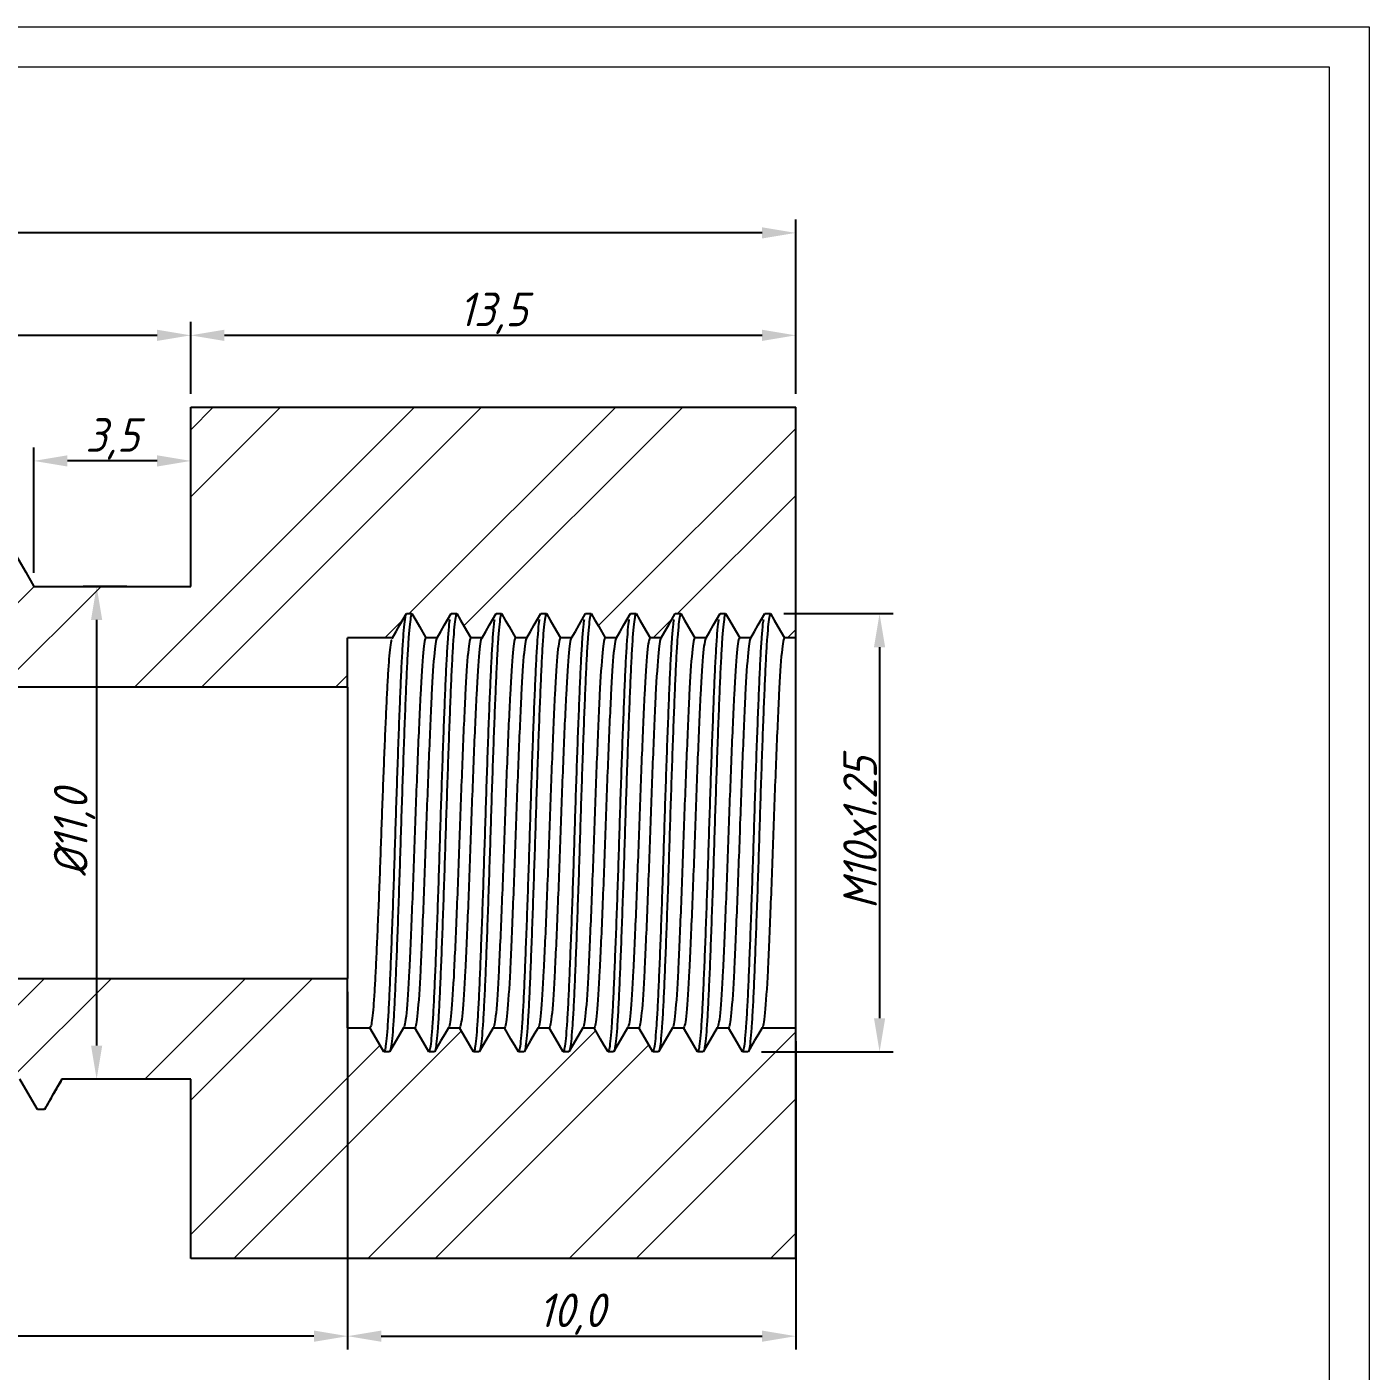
# Model space of a CAD drawing. Header units: millimetres. Extents: x 882 to 1669, y 471 to 913.
# Drawn here: x 942.84 to 972.8, y 504.34 to 534.34 of the extents above; entities that cross this region are included whole.
import ezdxf

# ---------------------------------------------------------------- set-up
doc = ezdxf.new("R2010")
doc.units = ezdxf.units.MM
doc.linetypes.add('SLD-Solid', pattern=[0])
doc.styles.add('GENISO', font='geniso.shx', dxfattribs={"oblique": 15})
doc.dimstyles.new('Scale', dxfattribs={"dimscale": 0.3, "dimtxt": 2.5, "dimasz": 2.5, "dimexe": 1, "dimexo": 1, "dimgap": 0.2, "dimtad": 1, "dimdec": 1, "dimzin": 0, "dimtxsty": 'GENISO', "dimcen": 2.5, "dimclrd": 1, "dimclre": 1, "dimclrt": 7, "dimadec": 0, "dimazin": 0, "dimtfac": 1, "dimtdec": 1, "dimtmove": 0, "dimatfit": 3, "dimfxl": 1, "dimtzin": 0, "dimlwd": -1, "dimlwe": -1, "dimarcsym": 0})
pattern_1 = [(45, (877.163, 469.484), (-2.24506, 2.24506), []), (45, (878.6596, 469.484), (-2.24506, 2.24506), [])]

# ---------------------------------------------------------------- blocks, each defined once
blk = doc.blocks.new('*D123')
at = {"color": 1, "transparency": 16777216}
for p, q in [((917.999, 522.154), (917.999, 530.043)), ((959.999, 526.154), (959.999, 530.043)), ((959.249, 529.743), (918.749, 529.743))]:
    blk.add_line(p, q, dxfattribs=at)
for points in [[(918.749, 529.868), (918.749, 529.618), (917.999, 529.743)], [(959.249, 529.868), (959.249, 529.618), (959.999, 529.743)]]:
    blk.add_solid(points, dxfattribs=at)
at = {"layer": 'Defpoints', "color": 0, "transparency": 16777216}
for p in [(917.999, 529.743), (959.999, 525.854), (917.999, 521.854)]:
    blk.add_point(p, dxfattribs=at)
at = {"color": 7, "transparency": 16777216, "insert": (938.999, 530.234), "char_height": 0.75, "attachment_point": 5, "style": 'GENISO'}
blk.add_mtext('42,0', dxfattribs=at)
blk = doc.blocks.new('*D124')
at = {"color": 1, "transparency": 16777216}
for p, q in [((946.499, 526.154), (946.499, 527.756)), ((959.999, 526.154), (959.999, 527.756)), ((959.249, 527.456), (947.249, 527.456))]:
    blk.add_line(p, q, dxfattribs=at)
for points in [[(947.249, 527.581), (947.249, 527.331), (946.499, 527.456)], [(959.249, 527.581), (959.249, 527.331), (959.999, 527.456)]]:
    blk.add_solid(points, dxfattribs=at)
at = {"layer": 'Defpoints', "color": 0, "transparency": 16777216}
for p in [(946.499, 527.456), (946.499, 525.854), (959.999, 525.854)]:
    blk.add_point(p, dxfattribs=at)
at = {"color": 7, "transparency": 16777216, "insert": (953.249, 527.947), "char_height": 0.75, "attachment_point": 5, "style": 'GENISO'}
blk.add_mtext('13,5', dxfattribs=at)
blk = doc.blocks.new('*D122')
at = {"color": 1, "transparency": 16777216}
for p, q in [((917.999, 522.154), (917.999, 527.756)), ((946.499, 526.154), (946.499, 527.756)), ((945.749, 527.456), (918.749, 527.456))]:
    blk.add_line(p, q, dxfattribs=at)
for points in [[(918.749, 527.581), (918.749, 527.331), (917.999, 527.456)], [(945.749, 527.581), (945.749, 527.331), (946.499, 527.456)]]:
    blk.add_solid(points, dxfattribs=at)
at = {"layer": 'Defpoints', "color": 0, "transparency": 16777216}
for p in [(917.999, 527.456), (946.499, 525.854), (917.999, 521.854)]:
    blk.add_point(p, dxfattribs=at)
at = {"color": 7, "transparency": 16777216, "insert": (932.249, 527.947), "char_height": 0.75, "attachment_point": 5, "style": 'GENISO'}
blk.add_mtext('28,5', dxfattribs=at)
blk = doc.blocks.new('*D126')
at = {"color": 1, "transparency": 16777216}
for p, q in [((959.737, 521.245), (962.171, 521.245)), ((961.871, 520.495), (961.871, 512.213)), ((959.237, 511.463), (962.171, 511.463))]:
    blk.add_line(p, q, dxfattribs=at)
for points in [[(961.746, 520.495), (961.996, 520.495), (961.871, 521.245)], [(961.746, 512.213), (961.996, 512.213), (961.871, 511.463)]]:
    blk.add_solid(points, dxfattribs=at)
at = {"layer": 'Defpoints', "color": 0, "transparency": 16777216}
for p in [(959.437, 521.245), (958.937, 511.463), (961.871, 511.463)]:
    blk.add_point(p, dxfattribs=at)
at = {"color": 7, "transparency": 16777216, "insert": (961.436, 516.354), "char_height": 0.75, "attachment_point": 5, "rotation": 90, "style": 'GENISO'}
blk.add_mtext('M10x1.25', dxfattribs=at)
blk = doc.blocks.new('*D130')
at = {"color": 1, "transparency": 16777216}
for p, q in [((945.072, 521.854), (944.099, 521.854)), ((944.399, 521.104), (944.399, 511.604)), ((944.762, 510.854), (944.099, 510.854))]:
    blk.add_line(p, q, dxfattribs=at)
for points in [[(944.274, 521.104), (944.524, 521.104), (944.399, 521.854)], [(944.274, 511.604), (944.524, 511.604), (944.399, 510.854)]]:
    blk.add_solid(points, dxfattribs=at)
at = {"layer": 'Defpoints', "color": 0, "transparency": 16777216}
for p in [(945.372, 521.854), (944.399, 510.854), (945.062, 510.854)]:
    blk.add_point(p, dxfattribs=at)
at = {"color": 7, "transparency": 16777216, "insert": (943.908, 516.354), "char_height": 0.75, "attachment_point": 5, "rotation": 90, "style": 'GENISO'}
blk.add_mtext('%%C11,0', dxfattribs=at)
blk = doc.blocks.new('*D131')
at = {"color": 1, "transparency": 16777216}
for p, q in [((942.999, 522.154), (942.999, 524.953)), ((946.499, 523.349), (946.499, 524.953)), ((945.749, 524.653), (943.749, 524.653))]:
    blk.add_line(p, q, dxfattribs=at)
for points in [[(943.749, 524.778), (943.749, 524.528), (942.999, 524.653)], [(945.749, 524.778), (945.749, 524.528), (946.499, 524.653)]]:
    blk.add_solid(points, dxfattribs=at)
at = {"layer": 'Defpoints', "color": 0, "transparency": 16777216}
for p in [(942.999, 524.653), (946.499, 523.049), (942.999, 521.854)]:
    blk.add_point(p, dxfattribs=at)
at = {"color": 7, "transparency": 16777216, "insert": (944.749, 525.144), "char_height": 0.75, "attachment_point": 5, "style": 'GENISO'}
blk.add_mtext('3,5', dxfattribs=at)
blk = doc.blocks.new('*D133')
at = {"color": 1, "transparency": 16777216}
for p, q in [((949.999, 512.804), (949.999, 504.819)), ((959.999, 511.704), (959.999, 504.819)), ((950.749, 505.119), (959.249, 505.119))]:
    blk.add_line(p, q, dxfattribs=at)
for points in [[(950.749, 505.244), (950.749, 504.994), (949.999, 505.119)], [(959.249, 505.244), (959.249, 504.994), (959.999, 505.119)]]:
    blk.add_solid(points, dxfattribs=at)
at = {"layer": 'Defpoints', "color": 0, "transparency": 16777216}
for p in [(949.999, 513.104), (959.999, 512.004), (959.999, 505.119)]:
    blk.add_point(p, dxfattribs=at)
at = {"color": 7, "transparency": 16777216, "insert": (954.999, 505.61), "char_height": 0.75, "attachment_point": 5, "style": 'GENISO'}
blk.add_mtext('10,0', dxfattribs=at)
blk = doc.blocks.new('*D134')
at = {"color": 1, "transparency": 16777216}
for p, q in [((927.499, 512.804), (927.499, 504.819)), ((949.999, 512.804), (949.999, 504.819)), ((949.249, 505.119), (928.249, 505.119))]:
    blk.add_line(p, q, dxfattribs=at)
for points in [[(928.249, 505.244), (928.249, 504.994), (927.499, 505.119)], [(949.249, 505.244), (949.249, 504.994), (949.999, 505.119)]]:
    blk.add_solid(points, dxfattribs=at)
at = {"layer": 'Defpoints', "color": 0, "transparency": 16777216}
for p in [(927.499, 513.104), (949.999, 513.104), (927.499, 505.119)]:
    blk.add_point(p, dxfattribs=at)
at = {"color": 7, "transparency": 16777216, "insert": (938.749, 505.61), "char_height": 0.75, "attachment_point": 5, "style": 'GENISO'}
blk.add_mtext('22,5', dxfattribs=at)

msp = doc.modelspace()

# ---------------------------------------------------------------- hatches: boundary and pattern name
at = {"linetype": 'Continuous', "lineweight": 18}
h = msp.add_hatch(dxfattribs=at)
h.set_pattern_fill('ANSI32', color=256, scale=0.333333, style=0)
h.set_pattern_definition(pattern_1)
h.paths.add_polyline_path([(936.2021585, 522.5303618), (935.8115335, 521.8537794), (935.4990335, 521.8537794), (935.1084085, 522.5303618), (934.9521585, 522.5303618), (934.5615335, 521.8537794), (934.2490335, 521.8537794), (933.8584085, 522.5303618), (933.7021585, 522.5303618), (933.3115335, 521.8537794), (932.9990335, 521.8537794), (932.6084085, 522.5303618), (932.4521585, 522.5303618), (932.0615335, 521.8537794), (931.7490335, 521.8537794), (931.3584085, 522.5303618), (931.2021585, 522.5303618), (930.8115335, 521.8537794), (930.4990335, 521.8537794), (930.1084085, 522.5303618), (929.9521585, 522.5303618), (929.5615335, 521.8537794), (929.2490335, 521.8537794), (928.8584085, 522.5303618), (928.7021585, 522.5303618), (928.3115335, 521.8537794), (927.9990335, 521.8537794), (927.6084085, 522.5303618), (927.4521585, 522.5303618), (927.0615335, 521.8537794), (926.7490335, 521.8537794), (926.3584085, 522.5303618), (926.2021585, 522.5303618), (925.8115335, 521.8537794), (925.4990335, 521.8537794), (925.1084085, 522.5303618), (924.9521585, 522.5303618), (924.5615335, 521.8537794), (924.2490335, 521.8537794), (923.8584085, 522.5303618), (923.7021585, 522.5303618), (923.3115335, 521.8537794), (922.9990335, 521.8537794), (922.6084085, 522.5303618), (922.4521585, 522.5303618), (922.0615335, 521.8537794), (921.7490335, 521.8537794), (921.3584085, 522.5303618), (921.2021585, 522.5303618), (920.8115335, 521.8537794), (920.4990335, 521.8537794), (920.1084085, 522.5303618), (919.9521585, 522.5303618), (919.5615335, 521.8537794), (919.2490335, 521.8537794), (918.8584085, 522.5303618), (918.7021585, 522.5303618), (918.3115335, 521.8537794), (917.9990335, 521.8537794), (917.9990335, 521.5702678), (919.4678998, 520.3537794), (927.4990335, 520.3537794), (927.4990335, 519.6037794), (949.9990335, 519.6037794), (949.9990335, 520.7037794), (950.9990335, 520.7037794), (951.3115335, 521.2450453), (951.4365335, 521.2450453), (951.7490335, 520.7037794), (951.9990335, 520.7037794), (952.3115335, 521.2450453), (952.4365335, 521.2450453), (952.7490335, 520.7037794), (952.9990335, 520.7037794), (953.3115335, 521.2450453), (953.4365335, 521.2450453), (953.7490335, 520.7037794), (953.9990335, 520.7037794), (954.3115335, 521.2450453), (954.4365335, 521.2450453), (954.7490335, 520.7037794), (954.9990335, 520.7037794), (955.3115335, 521.2450453), (955.4365335, 521.2450453), (955.7490335, 520.7037794), (955.9990335, 520.7037794), (956.3115335, 521.2450453), (956.4365335, 521.2450453), (956.7490335, 520.7037794), (956.9990335, 520.7037794), (957.3115335, 521.2450453), (957.4365335, 521.2450453), (957.7490335, 520.7037794), (957.9990335, 520.7037794), (958.3115335, 521.2450453), (958.4365335, 521.2450453), (958.7490335, 520.7037794), (958.9990335, 520.7037794), (959.3115335, 521.2450453), (959.4365335, 521.2450453), (959.7490335, 520.7037794), (959.9990335, 520.7037794), (959.9990335, 525.8537794), (946.4990335, 525.8537794), (946.4990335, 521.8537794), (942.9990335, 521.8537794), (942.6084085, 522.5303618), (942.4521585, 522.5303618), (942.0615335, 521.8537794), (941.7490335, 521.8537794), (941.3584085, 522.5303618), (941.2021585, 522.5303618), (940.8115335, 521.8537794), (940.4990335, 521.8537794), (940.1084085, 522.5303618), (939.9521585, 522.5303618), (939.5615335, 521.8537794), (939.2490335, 521.8537794), (938.8584085, 522.5303618), (938.7021585, 522.5303618), (938.3115335, 521.8537794), (937.9990335, 521.8537794), (937.6084085, 522.5303618), (937.4521585, 522.5303618), (937.0615335, 521.8537794), (936.7490335, 521.8537794), (936.3584085, 522.5303618)], flags=0)
h = msp.add_hatch(dxfattribs=at)
h.set_pattern_fill('ANSI32', color=256, scale=0.333333, style=0)
h.set_pattern_definition(pattern_1)
h.paths.add_polyline_path([(936.4365335, 510.8537794), (936.8271585, 510.1771971), (936.9834085, 510.1771971), (937.3740335, 510.8537794), (937.6865335, 510.8537794), (938.0771585, 510.1771971), (938.2334085, 510.1771971), (938.6240335, 510.8537794), (938.9365335, 510.8537794), (939.3271585, 510.1771971), (939.4834085, 510.1771971), (939.8740335, 510.8537794), (940.1865335, 510.8537794), (940.5771585, 510.1771971), (940.7334085, 510.1771971), (941.1240335, 510.8537794), (941.4365335, 510.8537794), (941.8271585, 510.1771971), (941.9834085, 510.1771971), (942.3740335, 510.8537794), (942.6865335, 510.8537794), (943.0771585, 510.1771971), (943.2334085, 510.1771971), (943.6240335, 510.8537794), (946.4990335, 510.8537794), (946.4990335, 506.8537794), (959.9990335, 506.8537794), (959.9990335, 512.0037794), (959.2490335, 512.0037794), (958.9365335, 511.4625135), (958.8115335, 511.4625135), (958.4990335, 512.0037794), (958.2490335, 512.0037794), (957.9365335, 511.4625135), (957.8115335, 511.4625135), (957.4990335, 512.0037794), (957.2490335, 512.0037794), (956.9365335, 511.4625135), (956.8115335, 511.4625135), (956.4990335, 512.0037794), (956.2490335, 512.0037794), (955.9365335, 511.4625135), (955.8115335, 511.4625135), (955.4990335, 512.0037794), (955.2490335, 512.0037794), (954.9365335, 511.4625135), (954.8115335, 511.4625135), (954.4990335, 512.0037794), (954.2490335, 512.0037794), (953.9365335, 511.4625135), (953.8115335, 511.4625135), (953.4990335, 512.0037794), (953.2490335, 512.0037794), (952.9365335, 511.4625135), (952.8115335, 511.4625135), (952.4990335, 512.0037794), (952.2490335, 512.0037794), (951.9365335, 511.4625135), (951.8115335, 511.4625135), (951.4990335, 512.0037794), (951.2490335, 512.0037794), (950.9365335, 511.4625135), (950.8115335, 511.4625135), (950.4990335, 512.0037794), (949.9990335, 512.0037794), (949.9990335, 513.1037794), (927.4990335, 513.1037794), (927.4990335, 512.3537794), (919.4678998, 512.3537794), (917.9990335, 511.137291), (917.9990335, 510.8537794), (918.9365335, 510.8537794), (919.3271585, 510.1771971), (919.4834085, 510.1771971), (919.8740335, 510.8537794), (920.1865335, 510.8537794), (920.5771585, 510.1771971), (920.7334085, 510.1771971), (921.1240335, 510.8537794), (921.4365335, 510.8537794), (921.8271585, 510.1771971), (921.9834085, 510.1771971), (922.3740335, 510.8537794), (922.6865335, 510.8537794), (923.0771585, 510.1771971), (923.2334085, 510.1771971), (923.6240335, 510.8537794), (923.9365335, 510.8537794), (924.3271585, 510.1771971), (924.4834085, 510.1771971), (924.8740335, 510.8537794), (925.1865335, 510.8537794), (925.5771585, 510.1771971), (925.7334085, 510.1771971), (926.1240335, 510.8537794), (926.4365335, 510.8537794), (926.8271585, 510.1771971), (926.9834085, 510.1771971), (927.3740335, 510.8537794), (927.6865335, 510.8537794), (928.0771585, 510.1771971), (928.2334085, 510.1771971), (928.6240335, 510.8537794), (928.9365335, 510.8537794), (929.3271585, 510.1771971), (929.4834085, 510.1771971), (929.8740335, 510.8537794), (930.1865335, 510.8537794), (930.5771585, 510.1771971), (930.7334085, 510.1771971), (931.1240335, 510.8537794), (931.4365335, 510.8537794), (931.8271585, 510.1771971), (931.9834085, 510.1771971), (932.3740335, 510.8537794), (932.6865335, 510.8537794), (933.0771585, 510.1771971), (933.2334085, 510.1771971), (933.6240335, 510.8537794), (933.9365335, 510.8537794), (934.3271585, 510.1771971), (934.4834085, 510.1771971), (934.8740335, 510.8537794), (935.1865335, 510.8537794), (935.5771585, 510.1771971), (935.7334085, 510.1771971), (936.1240335, 510.8537794)], flags=0)

# ---------------------------------------------------------------- linework, layer by layer
at = {"linetype": 'Continuous', "lineweight": 25}
for p, q in [((946.4990335, 521.8537794), (946.4990335, 525.8537791)), ((946.4990335, 525.8537791), (959.9990339, 525.8537791)), ((959.9990339, 520.7037795), (959.9990339, 525.8537791)), ((942.9990334, 521.8537794), (946.4990335, 521.8537794)), ((951.3115335, 521.2450451), (951.4365338, 521.2450451)), ((952.3115337, 521.2450451), (952.4365335, 521.2450451)), ((953.3115334, 521.2450451), (953.4365336, 521.2450451)), ((954.3115335, 521.2450451), (954.4365338, 521.2450451)), ((955.3115337, 521.2450451), (955.436534, 521.2450451)), ((956.3115339, 521.2450451), (956.4365332, 521.2450451)), ((957.3115331, 521.2450451), (957.4365334, 521.2450451)), ((958.3115333, 521.2450451), (958.4365335, 521.2450451)), ((959.3115334, 521.2450451), (959.4365337, 521.2450451)), ((950.9990334, 520.7037795), (949.9990337, 520.7037795)), ((949.9990337, 519.6037795), (949.9990337, 520.7037795)), ((950.9990334, 520.7037795), (950.9895297, 520.6831493)), ((951.9990335, 520.7037795), (951.7490335, 520.7037795)), ((952.9990337, 520.7037795), (952.7490336, 520.7037795)), ((953.9990334, 520.7037795), (953.7490333, 520.7037795)), ((954.999034, 520.7037795), (954.7490335, 520.7037795)), ((955.9990332, 520.7037795), (955.7490337, 520.7037795)), ((956.9990334, 520.7037795), (956.7490338, 520.7037795)), ((957.9990336, 520.7037795), (957.749034, 520.7037795)), ((958.9990337, 520.7037795), (958.7490332, 520.7037795)), ((959.9990339, 520.7037795), (959.7490334, 520.7037795)), ((959.9990339, 512.0037793), (959.9990339, 520.7037795)), ((949.9990337, 519.6037795), (927.4990342, 519.6037795)), ((949.9990337, 519.6037795), (949.9990337, 513.1037793)), ((927.4990342, 513.1037793), (949.9990337, 513.1037793)), ((949.9990337, 512.0037793), (949.9990337, 513.1037793)), ((949.9990337, 512.0037793), (950.4990337, 512.0037793)), ((951.2490334, 512.0037793), (951.4990334, 512.0037793)), ((952.2490336, 512.0037793), (952.4990336, 512.0037793)), ((953.2490337, 512.0037793), (953.4990338, 512.0037793)), ((954.2490334, 512.0037793), (954.4990339, 512.0037793)), ((955.2490336, 512.0037793), (955.4990332, 512.0037793)), ((956.2490337, 512.0037793), (956.4990333, 512.0037793)), ((957.2490339, 512.0037793), (957.4990335, 512.0037793)), ((958.2490331, 512.0037793), (958.4990337, 512.0037793)), ((959.2490333, 512.0037793), (959.9990339, 512.0037793)), ((959.9990339, 506.8537797), (959.9990339, 512.0037793)), ((950.9365337, 511.4625138), (950.8115334, 511.4625138)), ((951.9365334, 511.4625138), (951.8115336, 511.4625138)), ((952.9365336, 511.4625138), (952.8115338, 511.4625138)), ((953.9365337, 511.4625138), (953.8115335, 511.4625138)), ((954.9365339, 511.4625138), (954.8115336, 511.4625138)), ((955.9365331, 511.4625138), (955.8115338, 511.4625138)), ((956.9365333, 511.4625138), (956.811534, 511.4625138)), ((957.9365334, 511.4625138), (957.8115332, 511.4625138)), ((958.9365336, 511.4625138), (958.8115334, 511.4625138)), ((946.4990335, 510.8537794), (943.6240335, 510.8537794)), ((946.4990335, 506.8537797), (946.4990335, 510.8537794)), ((943.2334084, 510.1771969), (943.0771586, 510.1771969)), ((943.2334084, 510.1771969), (943.243846, 510.198702)), ((959.9990339, 506.8537797), (946.4990335, 506.8537797))]:
    msp.add_line(p, q, dxfattribs=at)
at = {"linetype": 'SLD-Solid', "lineweight": 15}
for points in [[(881.5319538, 534.3401856), (972.7954952, 534.3401856), (972.7954952, 470.5899177), (881.5319538, 470.5899177)], [(882.4266944, 533.445445), (971.9007546, 533.445445), (971.9007546, 471.4846583), (882.4266944, 471.4846583)]]:
    msp.add_lwpolyline(points, close=True, dxfattribs=at)
at = {"linetype": 'Continuous', "lineweight": 25, "flags": 128}
for points in [[(942.6084086, 522.5303619), (942.7121579, 522.3506628), (942.8159072, 522.1709636), (942.9990334, 521.8537794)], [(950.9990334, 520.7037795), (951.0820328, 520.8475389), (951.1650323, 520.9912978), (951.3115335, 521.2450451)], [(951.4365338, 521.2450451), (951.5195332, 521.1012861), (951.6025327, 520.9575267), (951.7490335, 520.7037795)], [(951.9990335, 520.7037795), (952.082033, 520.8475389), (952.1650325, 520.9912978), (952.3115337, 521.2450451)], [(952.4365335, 521.2450451), (952.5195329, 521.1012861), (952.6025324, 520.9575267), (952.7490336, 520.7037795)], [(952.9990337, 520.7037795), (953.0820331, 520.8475389), (953.1650326, 520.9912978), (953.3115334, 521.2450451)], [(953.4365336, 521.2450451), (953.5195331, 521.1012861), (953.6025326, 520.9575267), (953.7490333, 520.7037795)], [(953.9990334, 520.7037795), (954.0820328, 520.8475389), (954.1650323, 520.9912978), (954.3115335, 521.2450451)], [(954.4365338, 521.2450451), (954.5195333, 521.1012861), (954.6025327, 520.9575267), (954.7490335, 520.7037795)], [(954.999034, 520.7037795), (955.0820335, 520.8475389), (955.1650329, 520.9912978), (955.3115337, 521.2450451)], [(955.436534, 521.2450451), (955.5195334, 521.1012861), (955.6025329, 520.9575267), (955.7490337, 520.7037795)], [(955.9990332, 520.7037795), (956.0820327, 520.8475389), (956.1650322, 520.9912978), (956.3115339, 521.2450451)], [(956.4365332, 521.2450451), (956.5195327, 521.1012861), (956.6025321, 520.9575267), (956.7490338, 520.7037795)], [(956.9990334, 520.7037795), (957.0820329, 520.8475389), (957.1650323, 520.9912978), (957.3115331, 521.2450451)], [(957.4365334, 521.2450451), (957.5195328, 521.1012861), (957.6025323, 520.9575267), (957.749034, 520.7037795)], [(957.9990336, 520.7037795), (958.082033, 520.8475389), (958.1650325, 520.9912978), (958.3115333, 521.2450451)], [(958.4365335, 521.2450451), (958.519533, 521.1012861), (958.6025325, 520.9575267), (958.7490332, 520.7037795)], [(958.9990337, 520.7037795), (959.0820332, 520.8475389), (959.1650327, 520.9912978), (959.3115334, 521.2450451)], [(959.4365337, 521.2450451), (959.5195332, 521.1012861), (959.6025326, 520.9575267), (959.7490334, 520.7037795)], [(950.8115334, 511.4625138), (950.728534, 511.6062727), (950.6455345, 511.7500321), (950.4990337, 512.0037793)], [(951.2490334, 512.0037793), (951.1660339, 511.8600199), (951.0830345, 511.716261), (950.9365337, 511.4625138)], [(951.8115336, 511.4625138), (951.7285341, 511.6062727), (951.6455347, 511.7500321), (951.4990334, 512.0037793)], [(952.2490336, 512.0037793), (952.1660341, 511.8600199), (952.0830346, 511.716261), (951.9365334, 511.4625138)], [(952.8115338, 511.4625138), (952.7285343, 511.6062727), (952.6455344, 511.7500321), (952.4990336, 512.0037793)], [(953.2490337, 512.0037793), (953.1660343, 511.8600199), (953.0830348, 511.716261), (952.9365336, 511.4625138)], [(953.8115335, 511.4625138), (953.728534, 511.6062727), (953.6455345, 511.7500321), (953.4990338, 512.0037793)], [(954.2490334, 512.0037793), (954.166034, 511.8600199), (954.0830345, 511.716261), (953.9365337, 511.4625138)], [(954.8115336, 511.4625138), (954.7285342, 511.6062727), (954.6455347, 511.7500321), (954.4990339, 512.0037793)], [(955.2490336, 512.0037793), (955.1660341, 511.8600199), (955.0830346, 511.716261), (954.9365339, 511.4625138)], [(955.8115338, 511.4625138), (955.7285343, 511.6062727), (955.6455349, 511.7500321), (955.4990332, 512.0037793)], [(956.2490337, 512.0037793), (956.1660343, 511.8600199), (956.0830348, 511.716261), (955.9365331, 511.4625138)], [(956.811534, 511.4625138), (956.7285345, 511.6062727), (956.645535, 511.7500321), (956.4990333, 512.0037793)], [(957.2490339, 512.0037793), (957.1660344, 511.8600199), (957.083035, 511.716261), (956.9365333, 511.4625138)], [(957.8115332, 511.4625138), (957.7285337, 511.6062727), (957.6455343, 511.7500321), (957.4990335, 512.0037793)], [(958.2490331, 512.0037793), (958.1660337, 511.8600199), (958.0830342, 511.716261), (957.9365334, 511.4625138)], [(958.8115334, 511.4625138), (958.7285339, 511.6062727), (958.6455344, 511.7500321), (958.4990337, 512.0037793)], [(959.2490333, 512.0037793), (959.1660338, 511.8600199), (959.0830344, 511.716261), (958.9365336, 511.4625138)], [(943.0771586, 510.1771969), (942.9734093, 510.356896), (942.8696599, 510.5365952), (942.6865335, 510.8537794)], [(943.6240335, 510.8537794), (943.5202842, 510.6740803), (943.4165349, 510.4943811), (943.2334084, 510.1771969)]]:
    msp.add_lwpolyline(points, dxfattribs=at)
at = {"linetype": 'Continuous', "lineweight": 25}
for points, knots in [([(951.3030603, 521.2243641), (951.2979019, 521.2159205), (951.2846316, 521.1941992), (951.2619698, 521.0231178), (951.2360869, 520.7295858), (951.2105233, 520.3240514), (951.1865342, 519.8263827), (951.1625424, 519.2444524), (951.1369841, 518.5865471), (951.1110826, 517.8685628), (951.0855249, 517.1173111), (951.0615333, 516.3537794), (951.0375429, 515.5902478), (951.0119841, 514.8389954), (950.986083, 514.1210139), (950.9605242, 513.4630984), (950.9365339, 512.8812055), (950.9125422, 512.3833965), (950.8869848, 511.9783969), (950.8610823, 511.6828528), (950.8355249, 511.4968208), (950.8194807, 511.4738781), (950.8115334, 511.4625138)], [0, 0, 0, 0, 0.032558227, 0.0837566905, 0.1352784653, 0.1864769101, 0.2367293502, 0.2869817913, 0.3381802361, 0.3897020109, 0.4409004733, 0.4911529004, 0.5414053266, 0.5926037901, 0.6441255648, 0.6953240096, 0.7455764497, 0.7958288909, 0.8470273346, 0.8985491104, 0.9497475729, 1, 1, 1, 1]), ([(951.4365338, 521.2450451), (951.4285866, 521.2336807), (951.4125425, 521.210738), (951.3869841, 521.024706), (951.3610826, 520.7291619), (951.3355249, 520.3241623), (951.3115333, 519.8263533), (951.287543, 519.2444604), (951.2619842, 518.5865449), (951.2360831, 517.8685634), (951.2105243, 517.117311), (951.1865339, 516.3537794), (951.1625424, 515.5902477), (951.1369841, 514.838996), (951.1110826, 514.1210118), (951.085525, 513.4631064), (951.061533, 512.8811762), (951.0375439, 512.3835071), (951.0119803, 511.9779743), (950.9860973, 511.6844359), (950.9634281, 511.5133172), (950.9501504, 511.4915928), (950.9449845, 511.4831407)], [0, 0, 0, 0, 0.050250106, 0.1014462047, 0.1529655997, 0.2041616786, 0.2544117986, 0.3046619176, 0.3558579976, 0.4073773926, 0.4585734913, 0.5088235963, 0.5590737023, 0.6102698009, 0.6617891959, 0.7129852749, 0.7632353949, 0.8134855139, 0.8646815939, 0.9162009889, 0.9673970875, 1, 1, 1, 1]), ([(952.4365335, 521.2450451), (952.4285865, 521.2336807), (952.4125428, 521.210738), (952.3869841, 521.024706), (952.361083, 520.7291619), (952.3355242, 520.3241623), (952.3115339, 519.8263533), (952.2875422, 519.2444604), (952.2619848, 518.5865449), (952.2360823, 517.8685634), (952.2105249, 517.117311), (952.1865332, 516.3537795), (952.1625429, 515.5902477), (952.1369841, 514.838996), (952.111083, 514.1210118), (952.0855243, 513.4631063), (952.0615336, 512.8811767), (952.0375432, 512.383505), (952.0119808, 511.9779822), (951.9860971, 511.6844063), (951.9633842, 511.5130707), (951.9500644, 511.4913283), (951.9448562, 511.4828268)], [0, 0, 0, 0, 0.0502366255, 0.1014189908, 0.1529245658, 0.2041069124, 0.2543435519, 0.3045801923, 0.355762538, 0.407268114, 0.4584504783, 0.5086871047, 0.5589237302, 0.6101060956, 0.6616116705, 0.7127940172, 0.7630306566, 0.8132672971, 0.8644496427, 0.9159552177, 0.967137583, 1, 1, 1, 1]), ([(953.4365336, 521.2450451), (953.4285864, 521.2336807), (953.4125423, 521.210738), (953.3869845, 521.024706), (953.3610831, 520.7291619), (953.3355247, 520.3241623), (953.3115332, 519.8263533), (953.2875428, 519.2444604), (953.261984, 518.5865449), (953.2360829, 517.8685634), (953.2105242, 517.117311), (953.1865338, 516.3537794), (953.1625422, 515.5902477), (953.1369845, 514.838996), (953.111083, 514.1210118), (953.0855247, 513.4631063), (953.0615329, 512.8811767), (953.0375438, 512.383505), (953.0119803, 511.9779822), (952.9860969, 511.6844063), (952.9633839, 511.5130707), (952.950064, 511.4913283), (952.9448559, 511.4828268)], [0, 0, 0, 0, 0.0502366264, 0.1014189907, 0.1529245656, 0.2041069122, 0.2543435526, 0.304580192, 0.3557625386, 0.4072681135, 0.4584504788, 0.5086871042, 0.5589237306, 0.6101060949, 0.6616116698, 0.7127940164, 0.7630306568, 0.8132672963, 0.8644496429, 0.9159552178, 0.9671375831, 1, 1, 1, 1]), ([(954.4365338, 521.2450451), (954.4285863, 521.2336807), (954.4125416, 521.210738), (954.386985, 521.024706), (954.3610826, 520.7291619), (954.3355242, 520.3241623), (954.3115337, 519.8263533), (954.2875421, 519.2444604), (954.2619844, 518.5865449), (954.236083, 517.8685634), (954.2105244, 517.117311), (954.1865339, 516.3537794), (954.1625425, 515.5902477), (954.1369841, 514.838996), (954.1110826, 514.1210118), (954.085525, 513.4631063), (954.061533, 512.8811767), (954.0375439, 512.383505), (954.0119804, 511.9779822), (953.9860971, 511.6844063), (953.963384, 511.5130707), (953.9500642, 511.4913283), (953.944856, 511.4828268)], [0, 0, 0, 0, 0.0502366274, 0.1014189906, 0.1529245666, 0.2041069132, 0.2543435526, 0.304580193, 0.3557625386, 0.4072681135, 0.4584504788, 0.5086871042, 0.5589237306, 0.6101060959, 0.6616116708, 0.7127940164, 0.7630306568, 0.8132672963, 0.8644496429, 0.9159552178, 0.9671375831, 1, 1, 1, 1]), ([(955.436534, 521.2450451), (955.4285866, 521.2336807), (955.4125422, 521.210738), (955.3869836, 521.024706), (955.3610832, 520.7291619), (955.3355243, 520.3241623), (955.3115337, 519.8263533), (955.287543, 519.2444604), (955.2619846, 518.5865449), (955.2360826, 517.8685634), (955.2105241, 517.117311), (955.1865335, 516.3537794), (955.1625428, 515.5902477), (955.1369844, 514.838996), (955.1110819, 514.1210118), (955.0855256, 513.4631062), (955.0615325, 512.8811767), (955.0375437, 512.383505), (955.0119799, 511.9779822), (954.9860974, 511.6844063), (954.9633842, 511.5130707), (954.9500644, 511.4913283), (954.9448562, 511.4828268)], [0, 0, 0, 0, 0.05023662736, 0.10141899267, 0.15292456655, 0.20410691316, 0.25434355258, 0.304580192, 0.3557625386, 0.40726811455, 0.45845047985, 0.50868710526, 0.55892373066, 0.61010609597, 0.66161167191, 0.71279401648, 0.76303065786, 0.81326729728, 0.86444964389, 0.91595521777, 0.96713758308, 1, 1, 1, 1]), ([(956.4365332, 521.2450451), (956.4285862, 521.2336807), (956.4125426, 521.210738), (956.3869837, 521.024706), (956.3610834, 520.7291619), (956.3355243, 520.3241623), (956.3115343, 519.8263533), (956.2875416, 519.2444605), (956.2619852, 518.5865448), (956.2360827, 517.8685634), (956.2105243, 517.117311), (956.1865336, 516.3537794), (956.162543, 515.5902477), (956.1369845, 514.838996), (956.1110825, 514.1210118), (956.0855241, 513.4631063), (956.0615331, 512.8811767), (956.0375438, 512.383505), (956.0119801, 511.9779822), (955.9860976, 511.6844063), (955.9633843, 511.5130707), (955.9500645, 511.4913283), (955.9448563, 511.4828268)], [0, 0, 0, 0, 0.0502366255, 0.1014189909, 0.1529245649, 0.2041069116, 0.2543435511, 0.3045801926, 0.3557625373, 0.4072681133, 0.4584504787, 0.5086871042, 0.5589237297, 0.6101060951, 0.6616116712, 0.7127940179, 0.7630306574, 0.8132672969, 0.8644496436, 0.9159552176, 0.967137583, 1, 1, 1, 1]), ([(957.4365334, 521.2450451), (957.4285864, 521.2336807), (957.4125428, 521.210738), (957.3869839, 521.024706), (957.3610834, 520.7291619), (957.335525, 520.3241623), (957.3115328, 519.8263533), (957.2875426, 519.2444604), (957.2619836, 518.5865449), (957.2360833, 517.8685634), (957.2105242, 517.117311), (957.1865342, 516.3537794), (957.1625415, 515.5902477), (957.1369851, 514.838996), (957.1110826, 514.1210118), (957.0855243, 513.4631063), (957.0615333, 512.8811767), (957.0375438, 512.383505), (957.0119808, 511.9779822), (956.986096, 511.6844064), (956.9633851, 511.5130707), (956.9500642, 511.4913283), (956.9448556, 511.4828268)], [0, 0, 0, 0, 0.0502366254, 0.1014189907, 0.1529245646, 0.2041069112, 0.2543435526, 0.304580192, 0.3557625386, 0.4072681125, 0.4584504778, 0.5086871032, 0.5589237306, 0.6101060939, 0.6616116698, 0.7127940164, 0.7630306559, 0.8132672953, 0.8644496419, 0.9159552178, 0.9671375811, 1, 1, 1, 1]), ([(958.4365335, 521.2450451), (958.4285865, 521.2336807), (958.4125428, 521.210738), (958.3869845, 521.024706), (958.361082, 520.7291619), (958.3355255, 520.3241623), (958.3115328, 519.8263533), (958.2875428, 519.2444604), (958.2619837, 518.5865449), (958.2360835, 517.8685634), (958.2105244, 517.117311), (958.1865343, 516.3537794), (958.1625421, 515.5902477), (958.1369836, 514.838996), (958.1110831, 514.1210118), (958.0855243, 513.4631063), (958.0615335, 512.8811767), (958.037544, 512.383505), (958.0119808, 511.9779822), (957.9860966, 511.6844064), (957.9633838, 511.5130707), (957.9500639, 511.4913283), (957.9448557, 511.4828268)], [0, 0, 0, 0, 0.0502366254, 0.1014189907, 0.1529245667, 0.2041069112, 0.2543435526, 0.304580192, 0.3557625386, 0.4072681125, 0.4584504778, 0.5086871032, 0.5589237306, 0.6101060959, 0.6616116698, 0.7127940164, 0.7630306558, 0.8132672952, 0.8644496418, 0.9159552178, 0.9671375831, 1, 1, 1, 1]), ([(959.4365337, 521.2450451), (959.4285867, 521.2336807), (959.412543, 521.210738), (959.3869845, 521.024706), (959.3610826, 520.7291619), (959.3355241, 520.3241623), (959.3115334, 519.8263533), (959.2875427, 519.2444604), (959.2619844, 518.5865449), (959.2360819, 517.8685634), (959.2105255, 517.117311), (959.1865327, 516.3537795), (959.1625427, 515.5902477), (959.1369837, 514.838996), (959.1110834, 514.1210118), (959.0855244, 513.4631063), (959.0615341, 512.8811767), (959.0375426, 512.3835051), (959.0119814, 511.9779822), (958.9860967, 511.6844064), (958.963384, 511.5130707), (958.9500641, 511.4913283), (958.9448559, 511.4828268)], [0, 0, 0, 0, 0.0502366254, 0.1014189907, 0.1529245666, 0.2041069133, 0.2543435527, 0.3045801921, 0.3557625387, 0.4072681146, 0.4584504779, 0.5086871053, 0.5589237307, 0.610106096, 0.6616116699, 0.7127940165, 0.7630306559, 0.8132672973, 0.8644496418, 0.9159552178, 0.9671375831, 1, 1, 1, 1]), ([(952.2775516, 521.1165156), (952.2723849, 521.0839459), (952.2587012, 520.9976876), (952.2360591, 520.7255608), (952.210531, 520.3251048), (952.1865316, 519.8261029), (952.1625433, 519.2445289), (952.136984, 518.5865262), (952.111083, 517.8685684), (952.0855242, 517.1173097), (952.0615339, 516.3537797), (952.0375422, 515.5902477), (952.0119846, 514.8389954), (951.9860831, 514.1210139), (951.9605247, 513.4630984), (951.9365332, 512.8812056), (951.9125428, 512.3833965), (951.886984, 511.9783969), (951.8610829, 511.6828528), (951.8355242, 511.4968208), (951.8194806, 511.4738781), (951.8115336, 511.4625138)], [0, 0, 0, 0, 0.03298705171, 0.08736368266, 0.14139906555, 0.19443602718, 0.24747298778, 0.30150837175, 0.35588500161, 0.40992040532, 0.46295735112, 0.51599429796, 0.5700297006, 0.62440633046, 0.67844171443, 0.73147867606, 0.78451563666, 0.83855102063, 0.89292765049, 0.9469630542, 1, 1, 1, 1]), ([(953.2775517, 521.1165156), (953.2723848, 521.0839459), (953.2587005, 520.9976876), (953.2360598, 520.7255608), (953.2105302, 520.3251049), (953.1865322, 519.8261029), (953.1625426, 519.2445289), (953.1369844, 518.5865262), (953.1110831, 517.8685684), (953.0855246, 517.1173097), (953.0615332, 516.3537798), (953.0375428, 515.5902477), (953.011984, 514.8389955), (952.9860829, 514.1210139), (952.9605241, 513.4630984), (952.9365338, 512.8812055), (952.9125421, 512.3833965), (952.8869844, 511.9783969), (952.861083, 511.6828528), (952.8355244, 511.4968208), (952.8194808, 511.4738781), (952.8115338, 511.4625138)], [0, 0, 0, 0, 0.0329870528, 0.0873636826, 0.1413990666, 0.1944360272, 0.2474729888, 0.3015083717, 0.3558850016, 0.4099204053, 0.4629573522, 0.515994298, 0.5700297017, 0.6244063315, 0.6784417155, 0.7314786761, 0.7845156377, 0.8385510206, 0.8929276505, 0.9469630542, 1, 1, 1, 1]), ([(954.2775514, 521.1165156), (954.2723847, 521.0839459), (954.2587009, 520.9976876), (954.2360599, 520.7255608), (954.2105304, 520.3251049), (954.1865323, 519.8261029), (954.1625429, 519.2445289), (954.136984, 518.5865262), (954.1110826, 517.8685684), (954.0855249, 517.1173097), (954.0615333, 516.3537798), (954.0375429, 515.5902477), (954.0119842, 514.8389955), (953.9860831, 514.1210139), (953.9605243, 513.4630984), (953.9365339, 512.8812055), (953.9125424, 512.3833965), (953.886984, 511.9783969), (953.8610826, 511.6828528), (953.8355248, 511.4968208), (953.8194807, 511.4738781), (953.8115335, 511.4625138)], [0, 0, 0, 0, 0.0329870517, 0.0873636816, 0.1413990655, 0.1944360261, 0.2474729878, 0.3015083718, 0.3558850016, 0.4099204043, 0.4629573511, 0.5159942969, 0.5700297006, 0.6244063305, 0.6784417144, 0.7314786751, 0.7845156367, 0.8385510207, 0.8929276505, 0.9469630532, 1, 1, 1, 1]), ([(955.2775516, 521.1165156), (955.2723849, 521.0839459), (955.2587012, 520.9976876), (955.2360594, 520.7255608), (955.2105302, 520.3251049), (955.1865318, 519.8261029), (955.1625432, 519.2445289), (955.1369843, 518.5865262), (955.1110819, 517.8685684), (955.0855255, 517.1173097), (955.0615328, 516.3537798), (955.0375427, 515.5902477), (955.0119837, 514.8389955), (954.9860834, 514.1210139), (954.9605243, 513.4630984), (954.9365343, 512.8812055), (954.9125416, 512.3833965), (954.8869852, 511.9783969), (954.8610827, 511.6828528), (954.8355243, 511.4968208), (954.8194807, 511.4738781), (954.8115336, 511.4625138)], [0, 0, 0, 0, 0.03298705171, 0.08736368266, 0.14139906663, 0.19443602723, 0.24747298783, 0.3015083718, 0.35588500275, 0.40992040431, 0.46295735218, 0.51599429799, 0.5700297017, 0.62440633048, 0.67844171444, 0.73147867505, 0.78451563771, 0.83855101953, 0.89292765048, 0.9469630542, 1, 1, 1, 1]), ([(956.2775518, 521.1165156), (956.272385, 521.0839459), (956.2587013, 520.9976876), (956.2360596, 520.7255608), (956.2105304, 520.3251049), (956.186532, 519.8261029), (956.1625434, 519.2445289), (956.1369843, 518.5865262), (956.1110826, 517.8685684), (956.085524, 517.1173097), (956.0615333, 516.3537798), (956.0375428, 515.5902477), (956.0119839, 514.8389955), (955.9860834, 514.1210139), (955.960525, 513.4630984), (955.9365328, 512.8812056), (955.9125426, 512.3833965), (955.8869836, 511.9783969), (955.8610833, 511.6828528), (955.8355244, 511.4968208), (955.8194808, 511.4738781), (955.8115338, 511.4625138)], [0, 0, 0, 0, 0.03298705171, 0.08736368266, 0.14139906662, 0.19443602722, 0.24747298782, 0.30150837178, 0.35588500273, 0.40992040644, 0.46295735224, 0.51599429804, 0.57002970175, 0.62440633052, 0.67844171449, 0.73147867715, 0.78451563775, 0.83855102172, 0.89292765049, 0.9469630542, 1, 1, 1, 1]), ([(957.2775519, 521.1165156), (957.2723848, 521.0839459), (957.2586999, 520.9976876), (957.2360602, 520.7255608), (957.2105303, 520.3251049), (957.1865326, 519.8261029), (957.1625419, 519.244529), (957.1369849, 518.5865262), (957.1110826, 517.8685684), (957.0855242, 517.1173097), (957.0615335, 516.3537798), (957.0375428, 515.5902477), (957.0119845, 514.8389954), (956.986082, 514.121014), (956.9605256, 513.4630984), (956.9365328, 512.8812056), (956.9125428, 512.3833965), (956.8869837, 511.9783969), (956.8610835, 511.6828528), (956.8355245, 511.4968208), (956.8194809, 511.4738781), (956.811534, 511.4625138)], [0, 0, 0, 0, 0.0329870539, 0.0873636826, 0.1413990666, 0.1944360272, 0.2474729899, 0.3015083717, 0.3558850027, 0.4099204064, 0.4629573522, 0.515994298, 0.5700297017, 0.6244063326, 0.6784417145, 0.7314786771, 0.7845156377, 0.8385510217, 0.8929276505, 0.9469630542, 1, 1, 1, 1]), ([(958.2775512, 521.1165156), (958.2723844, 521.0839459), (958.2587005, 520.9976876), (958.2360603, 520.7255608), (958.2105305, 520.3251049), (958.1865327, 519.8261029), (958.1625425, 519.2445289), (958.1369835, 518.5865263), (958.1110832, 517.8685684), (958.0855243, 517.1173097), (958.0615337, 516.3537798), (958.037543, 515.5902477), (958.0119845, 514.8389954), (957.9860826, 514.1210139), (957.9605241, 513.4630984), (957.9365334, 512.8812055), (957.9125428, 512.3833965), (957.8869844, 511.9783969), (957.8610819, 511.6828528), (957.8355254, 511.4968208), (957.8194807, 511.4738781), (957.8115332, 511.4625138)], [0, 0, 0, 0, 0.0329870517, 0.0873636805, 0.1413990645, 0.1944360251, 0.2474729877, 0.3015083717, 0.3558850005, 0.4099204042, 0.46295735, 0.5159942958, 0.5700296995, 0.6244063305, 0.6784417144, 0.731478675, 0.7845156356, 0.8385510196, 0.8929276506, 0.9469630521, 1, 1, 1, 1]), ([(959.2775513, 521.1165156), (959.2723846, 521.0839459), (959.258701, 520.9976876), (959.2360587, 520.7255608), (959.2105315, 520.3251048), (959.1865311, 519.8261029), (959.1625432, 519.2445289), (959.1369835, 518.5865263), (959.1110834, 517.8685683), (959.0855243, 517.1173097), (959.0615343, 516.3537797), (959.0375416, 515.5902478), (959.0119851, 514.8389954), (958.9860826, 514.1210139), (958.9605243, 513.4630984), (958.9365336, 512.8812055), (958.9125429, 512.3833965), (958.8869844, 511.9783969), (958.8610825, 511.6828528), (958.835524, 511.4968208), (958.8194804, 511.4738781), (958.8115334, 511.4625138)], [0, 0, 0, 0, 0.0329870517, 0.0873636827, 0.1413990645, 0.1944360271, 0.2474729878, 0.3015083717, 0.3558850005, 0.4099204042, 0.46295735, 0.5159942979, 0.5700296994, 0.6244063304, 0.6784417144, 0.731478675, 0.7845156356, 0.8385510195, 0.8929276505, 0.9469630542, 1, 1, 1, 1]), ([(950.975998, 520.6537758), (950.9756556, 520.6530588), (950.9671486, 520.6352478), (950.949419, 520.5014722), (950.9236003, 520.2466791), (950.8980197, 519.8843597), (950.874035, 519.4421974), (950.8500416, 518.924543), (950.8244845, 518.3394755), (950.7985831, 517.7009366), (950.7730245, 517.0328235), (950.7490339, 516.3537792), (950.7250424, 515.674736), (950.6994841, 515.0066198), (950.6735826, 514.3680921), (950.6480251, 513.7829835), (950.6240333, 513.2654793), (950.6000428, 512.8227554), (950.5744842, 512.462575), (950.5485831, 512.1997362), (950.5230245, 512.0342911), (950.5069808, 512.0138865), (950.4990337, 512.0037793)], [0, 0, 0, 0, 0.0022148197, 0.055019258, 0.1081573395, 0.1609617906, 0.212789972, 0.2646181547, 0.3174226045, 0.3705606859, 0.4233651242, 0.4751933142, 0.5270215055, 0.5798259438, 0.6329640252, 0.685768475, 0.7375966577, 0.7894248392, 0.8422292903, 0.8953673717, 0.94817181, 1, 1, 1, 1]), ([(951.7490335, 520.7037794), (951.7297861, 520.7037794), (951.7081912, 520.5934047), (951.6648759, 520.151906), (951.643281, 519.8220611), (951.6047861, 519.0373267), (951.5831912, 518.5513884), (951.5398759, 517.4855162), (951.518281, 516.9086704), (951.4797861, 515.7988884), (951.4581912, 515.2220426), (951.4148759, 514.1561704), (951.393281, 513.6702321), (951.3547861, 512.8854977), (951.3331912, 512.5556528), (951.2898759, 512.1141541), (951.268281, 512.0037794), (951.2490335, 512.0037794)], [0, 0, 0, 0, 0.125, 0.125, 0.25, 0.25, 0.375, 0.375, 0.5, 0.5, 0.625, 0.625, 0.75, 0.75, 0.875, 0.875, 1, 1, 1, 1]), ([(951.9990335, 520.7037794), (951.9797861, 520.7037794), (951.9581912, 520.5934047), (951.9148759, 520.151906), (951.893281, 519.8220611), (951.8547861, 519.0373267), (951.8331912, 518.5513884), (951.7898759, 517.4855162), (951.768281, 516.9086704), (951.7297861, 515.7988884), (951.7081912, 515.2220426), (951.6648759, 514.1561704), (951.643281, 513.6702321), (951.6047861, 512.8854977), (951.5831912, 512.5556528), (951.5398759, 512.1141541), (951.518281, 512.0037794), (951.4990335, 512.0037794)], [0, 0, 0, 0, 0.125, 0.125, 0.25, 0.25, 0.375, 0.375, 0.5, 0.5, 0.625, 0.625, 0.75, 0.75, 0.875, 0.875, 1, 1, 1, 1]), ([(952.7490335, 520.7037794), (952.7297861, 520.7037794), (952.7081912, 520.5934047), (952.6648759, 520.151906), (952.643281, 519.8220611), (952.6047861, 519.0373267), (952.5831912, 518.5513884), (952.5398759, 517.4855162), (952.518281, 516.9086704), (952.4797861, 515.7988884), (952.4581912, 515.2220426), (952.4148759, 514.1561704), (952.393281, 513.6702321), (952.3547861, 512.8854977), (952.3331912, 512.5556528), (952.2898759, 512.1141541), (952.268281, 512.0037794), (952.2490335, 512.0037794)], [0, 0, 0, 0, 0.125, 0.125, 0.25, 0.25, 0.375, 0.375, 0.5, 0.5, 0.625, 0.625, 0.75, 0.75, 0.875, 0.875, 1, 1, 1, 1]), ([(952.9990335, 520.7037794), (952.9797861, 520.7037794), (952.9581912, 520.5934047), (952.9148759, 520.151906), (952.893281, 519.8220611), (952.8547861, 519.0373267), (952.8331912, 518.5513884), (952.7898759, 517.4855162), (952.768281, 516.9086704), (952.7297861, 515.7988884), (952.7081912, 515.2220426), (952.6648759, 514.1561704), (952.643281, 513.6702321), (952.6047861, 512.8854977), (952.5831912, 512.5556528), (952.5398759, 512.1141541), (952.518281, 512.0037794), (952.4990335, 512.0037794)], [0, 0, 0, 0, 0.125, 0.125, 0.25, 0.25, 0.375, 0.375, 0.5, 0.5, 0.625, 0.625, 0.75, 0.75, 0.875, 0.875, 1, 1, 1, 1]), ([(953.7490335, 520.7037794), (953.7297861, 520.7037794), (953.7081912, 520.5934047), (953.6648759, 520.151906), (953.643281, 519.8220611), (953.6047861, 519.0373267), (953.5831912, 518.5513884), (953.5398759, 517.4855162), (953.518281, 516.9086704), (953.4797861, 515.7988884), (953.4581912, 515.2220426), (953.4148759, 514.1561704), (953.393281, 513.6702321), (953.3547861, 512.8854977), (953.3331912, 512.5556528), (953.2898759, 512.1141541), (953.268281, 512.0037794), (953.2490335, 512.0037794)], [0, 0, 0, 0, 0.125, 0.125, 0.25, 0.25, 0.375, 0.375, 0.5, 0.5, 0.625, 0.625, 0.75, 0.75, 0.875, 0.875, 1, 1, 1, 1]), ([(953.9990335, 520.7037794), (953.9797861, 520.7037794), (953.9581912, 520.5934047), (953.9148759, 520.151906), (953.893281, 519.8220611), (953.8547861, 519.0373267), (953.8331912, 518.5513884), (953.7898759, 517.4855162), (953.768281, 516.9086704), (953.7297861, 515.7988884), (953.7081912, 515.2220426), (953.6648759, 514.1561704), (953.643281, 513.6702321), (953.6047861, 512.8854977), (953.5831912, 512.5556528), (953.5398759, 512.1141541), (953.518281, 512.0037794), (953.4990335, 512.0037794)], [0, 0, 0, 0, 0.125, 0.125, 0.25, 0.25, 0.375, 0.375, 0.5, 0.5, 0.625, 0.625, 0.75, 0.75, 0.875, 0.875, 1, 1, 1, 1]), ([(954.7490335, 520.7037794), (954.7297861, 520.7037794), (954.7081912, 520.5934047), (954.6648759, 520.151906), (954.643281, 519.8220611), (954.6047861, 519.0373267), (954.5831912, 518.5513884), (954.5398759, 517.4855162), (954.518281, 516.9086704), (954.4797861, 515.7988884), (954.4581912, 515.2220426), (954.4148759, 514.1561704), (954.393281, 513.6702321), (954.3547861, 512.8854977), (954.3331912, 512.5556528), (954.2898759, 512.1141541), (954.268281, 512.0037794), (954.2490335, 512.0037794)], [0, 0, 0, 0, 0.125, 0.125, 0.25, 0.25, 0.375, 0.375, 0.5, 0.5, 0.625, 0.625, 0.75, 0.75, 0.875, 0.875, 1, 1, 1, 1]), ([(954.9990335, 520.7037794), (954.9797861, 520.7037794), (954.9581912, 520.5934047), (954.9148759, 520.151906), (954.893281, 519.8220611), (954.8547861, 519.0373267), (954.8331912, 518.5513884), (954.7898759, 517.4855162), (954.768281, 516.9086704), (954.7297861, 515.7988884), (954.7081912, 515.2220426), (954.6648759, 514.1561704), (954.643281, 513.6702321), (954.6047861, 512.8854977), (954.5831912, 512.5556528), (954.5398759, 512.1141541), (954.518281, 512.0037794), (954.4990335, 512.0037794)], [0, 0, 0, 0, 0.125, 0.125, 0.25, 0.25, 0.375, 0.375, 0.5, 0.5, 0.625, 0.625, 0.75, 0.75, 0.875, 0.875, 1, 1, 1, 1]), ([(955.7490335, 520.7037794), (955.7297861, 520.7037794), (955.7081912, 520.5934047), (955.6648759, 520.151906), (955.643281, 519.8220611), (955.6047861, 519.0373267), (955.5831912, 518.5513884), (955.5398759, 517.4855162), (955.518281, 516.9086704), (955.4797861, 515.7988884), (955.4581912, 515.2220426), (955.4148759, 514.1561704), (955.393281, 513.6702321), (955.3547861, 512.8854977), (955.3331912, 512.5556528), (955.2898759, 512.1141541), (955.268281, 512.0037794), (955.2490335, 512.0037794)], [0, 0, 0, 0, 0.125, 0.125, 0.25, 0.25, 0.375, 0.375, 0.5, 0.5, 0.625, 0.625, 0.75, 0.75, 0.875, 0.875, 1, 1, 1, 1]), ([(955.9990335, 520.7037794), (955.9797861, 520.7037794), (955.9581912, 520.5934047), (955.9148759, 520.151906), (955.893281, 519.8220611), (955.8547861, 519.0373267), (955.8331912, 518.5513884), (955.7898759, 517.4855162), (955.768281, 516.9086704), (955.7297861, 515.7988884), (955.7081912, 515.2220426), (955.6648759, 514.1561704), (955.643281, 513.6702321), (955.6047861, 512.8854977), (955.5831912, 512.5556528), (955.5398759, 512.1141541), (955.518281, 512.0037794), (955.4990335, 512.0037794)], [0, 0, 0, 0, 0.125, 0.125, 0.25, 0.25, 0.375, 0.375, 0.5, 0.5, 0.625, 0.625, 0.75, 0.75, 0.875, 0.875, 1, 1, 1, 1]), ([(956.7490335, 520.7037794), (956.7297861, 520.7037794), (956.7081912, 520.5934047), (956.6648759, 520.151906), (956.643281, 519.8220611), (956.6047861, 519.0373267), (956.5831912, 518.5513884), (956.5398759, 517.4855162), (956.518281, 516.9086704), (956.4797861, 515.7988884), (956.4581912, 515.2220426), (956.4148759, 514.1561704), (956.393281, 513.6702321), (956.3547861, 512.8854977), (956.3331912, 512.5556528), (956.2898759, 512.1141541), (956.268281, 512.0037794), (956.2490335, 512.0037794)], [0, 0, 0, 0, 0.125, 0.125, 0.25, 0.25, 0.375, 0.375, 0.5, 0.5, 0.625, 0.625, 0.75, 0.75, 0.875, 0.875, 1, 1, 1, 1]), ([(956.9990335, 520.7037794), (956.9797861, 520.7037794), (956.9581912, 520.5934047), (956.9148759, 520.151906), (956.893281, 519.8220611), (956.8547861, 519.0373267), (956.8331912, 518.5513884), (956.7898759, 517.4855162), (956.768281, 516.9086704), (956.7297861, 515.7988884), (956.7081912, 515.2220426), (956.6648759, 514.1561704), (956.643281, 513.6702321), (956.6047861, 512.8854977), (956.5831912, 512.5556528), (956.5398759, 512.1141541), (956.518281, 512.0037794), (956.4990335, 512.0037794)], [0, 0, 0, 0, 0.125, 0.125, 0.25, 0.25, 0.375, 0.375, 0.5, 0.5, 0.625, 0.625, 0.75, 0.75, 0.875, 0.875, 1, 1, 1, 1]), ([(957.7490335, 520.7037794), (957.7297861, 520.7037794), (957.7081912, 520.5934047), (957.6648759, 520.151906), (957.643281, 519.8220611), (957.6047861, 519.0373267), (957.5831912, 518.5513884), (957.5398759, 517.4855162), (957.518281, 516.9086704), (957.4797861, 515.7988884), (957.4581912, 515.2220426), (957.4148759, 514.1561704), (957.393281, 513.6702321), (957.3547861, 512.8854977), (957.3331912, 512.5556528), (957.2898759, 512.1141541), (957.268281, 512.0037794), (957.2490335, 512.0037794)], [0, 0, 0, 0, 0.125, 0.125, 0.25, 0.25, 0.375, 0.375, 0.5, 0.5, 0.625, 0.625, 0.75, 0.75, 0.875, 0.875, 1, 1, 1, 1]), ([(957.9990335, 520.7037794), (957.9797861, 520.7037794), (957.9581912, 520.5934047), (957.9148759, 520.151906), (957.893281, 519.8220611), (957.8547861, 519.0373267), (957.8331912, 518.5513884), (957.7898759, 517.4855162), (957.768281, 516.9086704), (957.7297861, 515.7988884), (957.7081912, 515.2220426), (957.6648759, 514.1561704), (957.643281, 513.6702321), (957.6047861, 512.8854977), (957.5831912, 512.5556528), (957.5398759, 512.1141541), (957.518281, 512.0037794), (957.4990335, 512.0037794)], [0, 0, 0, 0, 0.125, 0.125, 0.25, 0.25, 0.375, 0.375, 0.5, 0.5, 0.625, 0.625, 0.75, 0.75, 0.875, 0.875, 1, 1, 1, 1]), ([(958.7490335, 520.7037794), (958.7297861, 520.7037794), (958.7081912, 520.5934047), (958.6648759, 520.151906), (958.643281, 519.8220611), (958.6047861, 519.0373267), (958.5831912, 518.5513884), (958.5398759, 517.4855162), (958.518281, 516.9086704), (958.4797861, 515.7988884), (958.4581912, 515.2220426), (958.4148759, 514.1561704), (958.393281, 513.6702321), (958.3547861, 512.8854977), (958.3331912, 512.5556528), (958.2898759, 512.1141541), (958.268281, 512.0037794), (958.2490335, 512.0037794)], [0, 0, 0, 0, 0.125, 0.125, 0.25, 0.25, 0.375, 0.375, 0.5, 0.5, 0.625, 0.625, 0.75, 0.75, 0.875, 0.875, 1, 1, 1, 1]), ([(958.9990335, 520.7037794), (958.9797861, 520.7037794), (958.9581912, 520.5934047), (958.9148759, 520.151906), (958.893281, 519.8220611), (958.8547861, 519.0373267), (958.8331912, 518.5513884), (958.7898759, 517.4855162), (958.768281, 516.9086704), (958.7297861, 515.7988884), (958.7081912, 515.2220426), (958.6648759, 514.1561704), (958.643281, 513.6702321), (958.6047861, 512.8854977), (958.5831912, 512.5556528), (958.5398759, 512.1141541), (958.518281, 512.0037794), (958.4990335, 512.0037794)], [0, 0, 0, 0, 0.125, 0.125, 0.25, 0.25, 0.375, 0.375, 0.5, 0.5, 0.625, 0.625, 0.75, 0.75, 0.875, 0.875, 1, 1, 1, 1]), ([(959.7490335, 520.7037794), (959.7297861, 520.7037794), (959.7081912, 520.5934047), (959.6648759, 520.151906), (959.643281, 519.8220611), (959.6047861, 519.0373267), (959.5831912, 518.5513884), (959.5398759, 517.4855162), (959.518281, 516.9086704), (959.4797861, 515.7988884), (959.4581912, 515.2220426), (959.4148759, 514.1561704), (959.393281, 513.6702321), (959.3547861, 512.8854977), (959.3331912, 512.5556528), (959.2898759, 512.1141541), (959.268281, 512.0037794), (959.2490335, 512.0037794)], [0, 0, 0, 0, 0.125, 0.125, 0.25, 0.25, 0.375, 0.375, 0.5, 0.5, 0.625, 0.625, 0.75, 0.75, 0.875, 0.875, 1, 1, 1, 1]), ([(943.2436916, 510.1861813), (943.308955, 510.299053), (943.4376318, 510.5215969), (943.5663345, 510.7441183), (943.6297607, 510.8537794)], [0, 0, 0, 0, 0.5071885751, 1, 1, 1, 1])]:
    msp.add_open_spline(points, degree=3, knots=knots, dxfattribs=at)

# ---------------------------------------------------------------- dimensions: what is measured, and where the dimension line sits
for base, p1, p2, picture, middle in [((917.9990335, 529.7431145), (959.9990339, 525.8537791), (917.9990335, 521.8537794), '*D123', (938.9990337, 530.2344383)), ((917.9990335, 527.4555155), (946.4990335, 525.8537791), (917.9990335, 521.8537794), '*D122', (932.2490335, 527.9468393)), ((946.4990335, 527.4555155), (959.9990339, 525.8537791), (946.4990335, 525.8537791), '*D124', (953.2490337, 527.9467655)), ((942.9990334, 524.6525469), (946.4990335, 523.0490775), (942.9990334, 521.8537794), '*D131', (944.7490335, 525.1437969)), ((927.4990342, 505.1189733), (949.9990337, 513.1037793), (927.4990342, 513.1037793), '*D134', (938.7490339, 505.6102971)), ((959.9990339, 505.1189733), (949.9990337, 513.1037793), (959.9990339, 512.0037793), '*D133', (954.9990338, 505.6102233))]:
    dim = msp.add_linear_dim(base=base, p1=p1, p2=p2, dimstyle='Scale')
    dim.commit()
    dim.dimension.update_dxf_attribs({"geometry": picture, "text_midpoint": middle})
for base, p1, p2, text, picture, middle in [((944.3991364, 510.8537794), (945.3721812, 521.8537794), (945.0615335, 510.8537794), '%%C<>', '*D130', (943.9078864, 516.3537794)), ((961.8713113, 511.4625138), (959.4365337, 521.2450451), (958.9365336, 511.4625138), 'M10x1.25', '*D126', (961.4362375, 516.3537794))]:
    dim = msp.add_linear_dim(base=base, p1=p1, p2=p2, angle=90, text=text, dimstyle='Scale')
    dim.commit()
    dim.dimension.update_dxf_attribs({"geometry": picture, "text_midpoint": middle})

doc.saveas('drawing.dxf')
